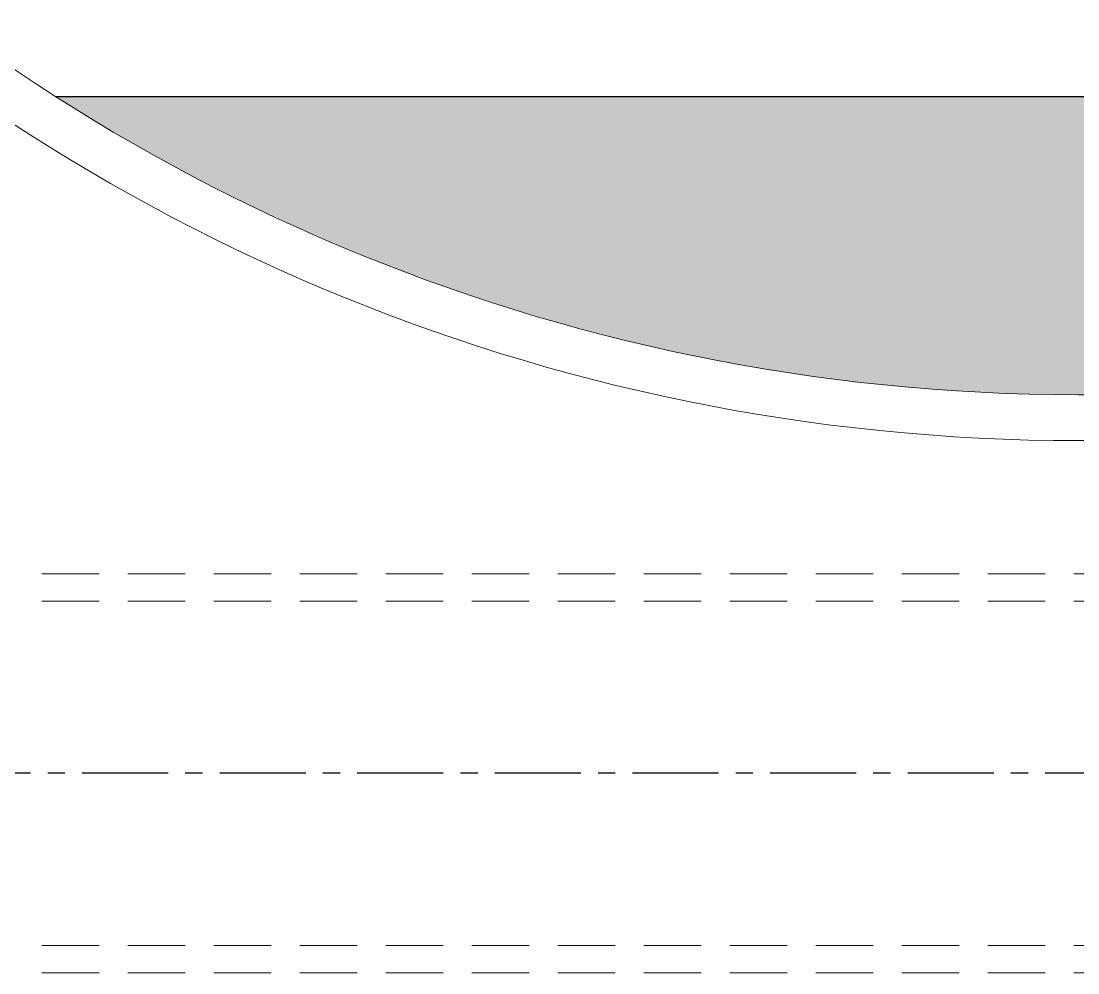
# Model space of a CAD drawing. Header units: millimetres. Extents: x -157642 to 241542, y -22875 to 31024.
# Drawn here: x -30492 to -25883, y 12805 to 16954 of the extents above; entities that cross this region are included whole.
import ezdxf

# ---------------------------------------------------------------- set-up
doc = ezdxf.new("R2010")
doc.units = ezdxf.units.MM
doc.header["$LTSCALE"] = 100
doc.header["$MEASUREMENT"] = 0
doc.linetypes.add('CENTERX2', pattern=[4, 2.5, -0.5, 0.5, -0.5])
doc.linetypes.add('DASHED2', pattern=[0.375, 0.25, -0.125])
doc.layers.add('00-Mepduong', color=3, linetype='Continuous')
doc.layers.add('L1-DRAINAGE-TRANS_PIPE', color=230, linetype='CENTERX2')
for name, color, linetype, lineweight in [('3.Curb', 6, 'Continuous', 15), ('ARC_HATCH', 8, 'Continuous', 0), ('pipe', 23, 'DASHED2', 0)]:
    doc.layers.add(name, color=color, linetype=linetype, lineweight=lineweight)

msp = doc.modelspace()

# ---------------------------------------------------------------- hatches: boundary and pattern name
at = {"layer": 'ARC_HATCH'}
h = msp.add_hatch(dxfattribs=at)
h.set_pattern_fill('ANGLE', color=256, scale=100, angle=33.965, style=0)
h.set_pattern_definition([(44.8, (-68750, -5000), (-492.187, 495.6352), [508, -190.5]), (134.8, (-68750, -5000), (-495.6352, -492.187), [508, -190.5])])
edge = h.paths.add_edge_path()
edge.add_line((143596.4, 16625.1), (-30339.9, 16625.1))
edge.add_arc((-25880.1, 23625.1), 8300, 237.49809, 270)
edge.add_line((-25880.1, 15325.1), (138718.9, 15325.1))
edge.add_arc((138718.9, 25125.1), 9800, 270, 299.84822)

# ---------------------------------------------------------------- linework, layer by layer
at = {"layer": '00-Mepduong'}
msp.add_line((-30339.9, 16625.1), (143596.4, 16625.1), dxfattribs=at)
at = {"layer": '3.Curb', "flags": 128}
for points in [[(-34403.1, 30365.6), (-34380.1, 23596.2, 0.413215), (-25880.1, 15125.1), (138718.9, 15125.1, 0.414214), (148718.9, 25125.1), (148718.9, 30989.9)], [(-34203.1, 30366.3), (-34180.1, 23596.8, 0.413215), (-25880.1, 15325.1), (138718.9, 15325.1, 0.414214), (148518.9, 25125.1), (148518.9, 30989.9)]]:
    msp.add_lwpolyline(points, format="xyb", dxfattribs=at)
at = {"layer": 'L1-DRAINAGE-TRANS_PIPE', "ltscale": 1.5}
msp.add_lwpolyline([(-22650.6, 13675.1), (-52650.6, 13675.1)], dxfattribs=at)
at = {"layer": 'pipe', "ltscale": 10}
for points in [[(-22650.6, 14545.1), (-52650.6, 14545.1)], [(-22650.6, 14425.1), (-52650.6, 14425.1)], [(-22650.6, 12925.1), (-52650.6, 12925.1)], [(-22650.6, 12805.1), (-52650.6, 12805.1)]]:
    msp.add_lwpolyline(points, dxfattribs=at)

doc.saveas('drawing.dxf')
